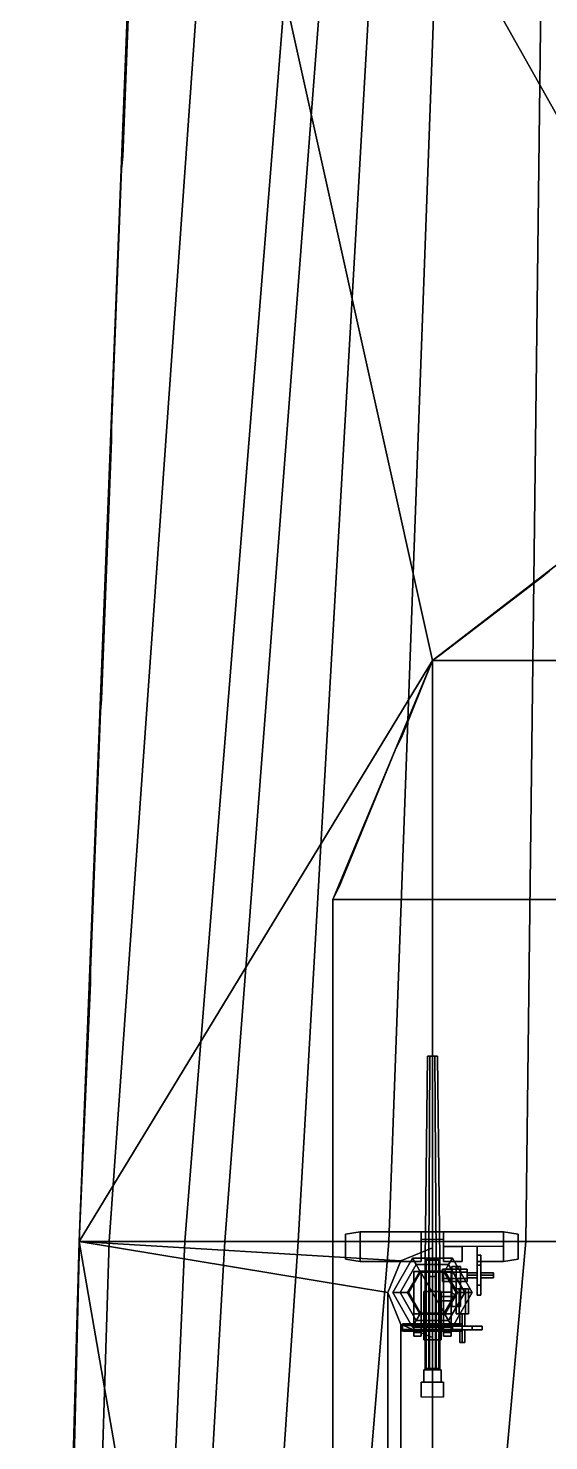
# Model space of a CAD drawing. Header units: millimetres. Extents: x -9 to 9, y -100 to 98.
# Drawn here: x -8.8 to -4.61, y 33.37 to 44.72 of the extents above; entities that cross this region are included whole.
import ezdxf

# ---------------------------------------------------------------- set-up
doc = ezdxf.new("R2010")
doc.units = ezdxf.units.MM
for name, color, linetype in [('gun', 1, 'Continuous'), ('railings', 6, 'Continuous'), ('sleeve', 5, 'Continuous'), ('superstructure', 3, 'Continuous'), ('turret', 2, 'Continuous')]:
    doc.layers.add(name, color=color, linetype=linetype)

msp = doc.modelspace()

# ---------------------------------------------------------------- linework, layer by layer
for points in [[(-7.81, 49.81, 7.23), (-7.1, 49.81, 4.38), (-8.15, 34.97, 4.38), (-8.39, 34.97, 7.23)], [(-7.1, 49.81, 4.38), (-6.35, 49.81, 0.35), (-7.54, 34.97, -1.44), (-8.15, 34.97, 4.38)], [(-6.35, 49.81, 0.35), (-6.08, 49.81, -1.46), (-7.22, 34.97, -2.17), (-7.54, 34.97, -1.44)], [(-6.08, 49.81, -1.46), (-5.78, 49.81, -2.62), (-6.63, 34.97, -3.2), (-7.22, 34.97, -2.17)], [(-5.78, 49.81, -2.62), (-5.36, 49.81, -3.43), (-5.9, 34.97, -3.95), (-6.63, 34.97, -3.2)], [(-5.36, 49.81, -3.43), (-4.62, 49.81, -4.29), (-4.8, 34.97, -4.84), (-5.9, 34.97, -3.95)], [(-4.62, 49.81, -4.29), (-3.75, 49.81, -4.97), (-3.55, 34.97, -5.46), (-4.8, 34.97, -4.84)], [(-8.39, 34.97, 7.23), (-8.15, 34.97, 4.38), (-8.61, 20.15, 4.38), (-8.8, 20.15, 7.23)], [(-8.15, 34.97, 4.38), (-7.54, 34.97, -1.44), (-8.19, 20.15, -1.44), (-8.61, 20.15, 4.38)], [(-7.54, 34.97, -1.44), (-7.22, 34.97, -2.17), (-8.07, 20.15, -2.17), (-8.19, 20.15, -1.44)], [(-7.22, 34.97, -2.17), (-6.63, 34.97, -3.2), (-7.63, 20.15, -3.2), (-8.07, 20.15, -2.17)], [(-6.63, 34.97, -3.2), (-5.9, 34.97, -3.95), (-7.12, 20.15, -3.95), (-7.63, 20.15, -3.2)], [(-5.9, 34.97, -3.95), (-4.8, 34.97, -4.84), (-6.13, 20.15, -4.84), (-7.12, 20.15, -3.95)], [(-4.8, 34.97, -4.84), (-3.55, 34.97, -5.46), (-4.86, 20.15, -5.46), (-6.13, 20.15, -4.84)], [(-3.55, 34.97, -5.46), (-2.43, 34.97, -5.73), (-3.12, 20.15, -5.73), (-4.86, 20.15, -5.46)]]:
    msp.add_3dface(points)
at = {"layer": 'gun'}
for points in [[(-5.59, 36.46, 11.19), (-5.57, 36.46, 11.155), (-5.58, 34.83, 11.138), (-5.61, 34.83, 11.19)], [(-5.57, 36.46, 11.225), (-5.59, 36.46, 11.19), (-5.61, 34.83, 11.19), (-5.58, 34.83, 11.242)], [(-5.51, 36.46, 11.19), (-5.59, 36.46, 11.19), (-5.57, 36.46, 11.225), (-5.53, 36.46, 11.225)], [(-5.53, 36.46, 11.155), (-5.57, 36.46, 11.155), (-5.59, 36.46, 11.19), (-5.51, 36.46, 11.19)], [(-5.57, 36.46, 11.155), (-5.53, 36.46, 11.155), (-5.52, 34.83, 11.138), (-5.58, 34.83, 11.138)], [(-5.53, 36.46, 11.225), (-5.57, 36.46, 11.225), (-5.58, 34.83, 11.242), (-5.52, 34.83, 11.242)], [(-5.53, 36.46, 11.155), (-5.51, 36.46, 11.19), (-5.49, 34.83, 11.19), (-5.52, 34.83, 11.138)], [(-5.51, 36.46, 11.19), (-5.53, 36.46, 11.225), (-5.52, 34.83, 11.242), (-5.49, 34.83, 11.19)], [(-5.58, 34.83, 11.242), (-5.61, 34.83, 11.19), (-5.61, 33.94, 11.19), (-5.58, 33.94, 11.242)], [(-5.61, 34.83, 11.19), (-5.58, 34.83, 11.138), (-5.58, 33.94, 11.138), (-5.61, 33.94, 11.19)], [(-5.52, 34.83, 11.242), (-5.58, 34.83, 11.242), (-5.58, 33.94, 11.242), (-5.52, 33.94, 11.242)], [(-5.58, 34.83, 11.138), (-5.52, 34.83, 11.138), (-5.52, 33.94, 11.138), (-5.58, 33.94, 11.138)], [(-5.49, 34.83, 11.19), (-5.52, 34.83, 11.242), (-5.52, 33.94, 11.242), (-5.49, 33.94, 11.19)], [(-5.52, 34.83, 11.138), (-5.49, 34.83, 11.19), (-5.49, 33.94, 11.19), (-5.52, 33.94, 11.138)], [(-5.58, 34.69, 11.31), (-5.55, 34.69, 11.28), (-5.55, 33.94, 11.28), (-5.58, 33.94, 11.31)], [(-5.55, 34.69, 11.34), (-5.58, 34.69, 11.31), (-5.58, 33.94, 11.31), (-5.55, 33.94, 11.34)], [(-5.58, 34.69, 11.07), (-5.55, 34.69, 11.04), (-5.55, 33.94, 11.04), (-5.58, 33.94, 11.07)], [(-5.55, 34.69, 11.1), (-5.58, 34.69, 11.07), (-5.58, 33.94, 11.07), (-5.55, 33.94, 11.1)], [(-5.55, 34.69, 11.28), (-5.52, 34.69, 11.31), (-5.52, 33.94, 11.31), (-5.55, 33.94, 11.28)], [(-5.52, 34.69, 11.31), (-5.55, 34.69, 11.34), (-5.55, 33.94, 11.34), (-5.52, 33.94, 11.31)], [(-5.55, 34.69, 11.04), (-5.52, 34.69, 11.07), (-5.52, 33.94, 11.07), (-5.55, 33.94, 11.04)], [(-5.52, 34.69, 11.07), (-5.55, 34.69, 11.1), (-5.55, 33.94, 11.1), (-5.52, 33.94, 11.07)], [(-5.62, 33.94, 11.38), (-5.62, 33.84, 11.38), (-5.48, 33.84, 11.38), (-5.48, 33.94, 11.38)], [(-5.48, 33.94, 10.99), (-5.48, 33.84, 10.99), (-5.62, 33.84, 10.99), (-5.62, 33.94, 10.99)], [(-5.48, 33.94, 11.38), (-5.48, 33.94, 10.99), (-5.62, 33.94, 10.99), (-5.62, 33.94, 11.38)], [(-5.62, 33.94, 10.99), (-5.62, 33.84, 10.99), (-5.62, 33.84, 11.38), (-5.62, 33.94, 11.38)], [(-5.48, 33.84, 11.38), (-5.48, 33.84, 10.99), (-5.48, 33.94, 10.99), (-5.48, 33.94, 11.38)], [(-5.46, 33.84, 10.99), (-5.46, 33.72, 10.99), (-5.64, 33.72, 10.99), (-5.64, 33.84, 10.99)], [(-5.46, 33.84, 11.25), (-5.46, 33.84, 10.99), (-5.64, 33.84, 10.99), (-5.64, 33.84, 11.25)], [(-5.64, 33.84, 10.99), (-5.64, 33.72, 10.99), (-5.64, 33.72, 11.25), (-5.64, 33.84, 11.25)], [(-5.62, 33.84, 11.38), (-5.62, 33.84, 11.25), (-5.48, 33.84, 11.25), (-5.48, 33.84, 11.38)], [(-5.46, 33.72, 11.25), (-5.46, 33.72, 10.99), (-5.46, 33.84, 10.99), (-5.46, 33.84, 11.25)]]:
    msp.add_3dface(points, dxfattribs=at)
at = {"layer": 'railings'}
for points in [[(-8.04, 43.69, 8.15), (-7.96, 45.77, 8.15), (-7.96, 45.77, 8.26), (-8.04, 43.69, 8.26)], [(-8.04, 43.69, 8.26), (-7.96, 45.77, 8.26), (-7.96, 45.77, 8.15), (-8.04, 43.69, 8.15)], [(-8.04, 43.69, 7.79), (-7.96, 45.77, 7.79), (-7.96, 45.77, 7.68), (-8.04, 43.69, 7.68)], [(-8.04, 43.69, 7.68), (-7.96, 45.77, 7.68), (-7.96, 45.77, 7.79), (-8.04, 43.69, 7.79)], [(-8.13, 41.51, 8.15), (-8.05, 43.59, 8.15), (-8.05, 43.59, 8.26), (-8.13, 41.51, 8.26)], [(-8.13, 41.51, 8.26), (-8.05, 43.59, 8.26), (-8.05, 43.59, 8.15), (-8.13, 41.51, 8.15)], [(-8.13, 41.51, 7.79), (-8.05, 43.59, 7.79), (-8.05, 43.59, 7.68), (-8.13, 41.51, 7.68)], [(-8.13, 41.51, 7.68), (-8.05, 43.59, 7.68), (-8.05, 43.59, 7.79), (-8.13, 41.51, 7.79)], [(-8.05, 43.59, 7.23), (-8.05, 43.59, 8.26), (-8.04, 43.69, 8.26), (-8.04, 43.69, 7.23)], [(-8.04, 43.69, 7.23), (-8.04, 43.69, 8.26), (-8.05, 43.59, 8.26), (-8.05, 43.59, 7.23)], [(-8.13, 41.51, 7.23), (-8.13, 41.51, 8.26), (-8.13, 41.41, 8.26), (-8.13, 41.41, 7.23)], [(-8.13, 41.41, 7.23), (-8.13, 41.41, 8.26), (-8.13, 41.51, 8.26), (-8.13, 41.51, 7.23)], [(-8.21, 39.33, 8.26), (-8.13, 41.41, 8.26), (-8.13, 41.41, 8.15), (-8.21, 39.33, 8.15)], [(-8.21, 39.33, 8.15), (-8.13, 41.41, 8.15), (-8.13, 41.41, 8.26), (-8.21, 39.33, 8.26)], [(-8.21, 39.33, 7.68), (-8.13, 41.41, 7.68), (-8.13, 41.41, 7.79), (-8.21, 39.33, 7.79)], [(-8.21, 39.33, 7.79), (-8.13, 41.41, 7.79), (-8.13, 41.41, 7.68), (-8.21, 39.33, 7.68)], [(-5.48, 39.69, 10.8), (-4.67, 40.31, 10.8), (-4.67, 40.31, 10.69), (-5.48, 39.69, 10.69)], [(-5.48, 39.69, 10.69), (-4.67, 40.31, 10.69), (-4.67, 40.31, 10.8), (-5.48, 39.69, 10.8)], [(-5.48, 39.69, 10.22), (-4.67, 40.31, 10.22), (-4.67, 40.31, 10.33), (-5.48, 39.69, 10.33)], [(-5.48, 39.69, 10.33), (-4.67, 40.31, 10.33), (-4.67, 40.31, 10.22), (-5.48, 39.69, 10.22)], [(-4.61, 40.36, 9.77), (-4.61, 40.36, 10.8), (-4.67, 40.31, 10.8), (-4.67, 40.31, 9.77)], [(-4.67, 40.31, 9.77), (-4.67, 40.31, 10.8), (-4.61, 40.36, 10.8), (-4.61, 40.36, 9.77)], [(-5.8, 39.02, 10.69), (-5.55, 39.64, 10.69), (-5.55, 39.64, 10.8), (-5.8, 39.02, 10.8)], [(-5.8, 39.02, 10.8), (-5.55, 39.64, 10.8), (-5.55, 39.64, 10.69), (-5.8, 39.02, 10.69)], [(-5.8, 39.02, 10.33), (-5.55, 39.64, 10.33), (-5.55, 39.64, 10.22), (-5.8, 39.02, 10.22)], [(-5.8, 39.02, 10.22), (-5.55, 39.64, 10.22), (-5.55, 39.64, 10.33), (-5.8, 39.02, 10.33)], [(-5.55, 39.64, 9.77), (-5.55, 39.64, 10.8), (-5.48, 39.69, 10.8), (-5.48, 39.69, 9.77)], [(-5.48, 39.69, 9.77), (-5.48, 39.69, 10.8), (-5.55, 39.64, 10.8), (-5.55, 39.64, 9.77)], [(-8.22, 39.23, 7.23), (-8.22, 39.23, 8.26), (-8.21, 39.33, 8.26), (-8.21, 39.33, 7.23)], [(-8.21, 39.33, 7.23), (-8.21, 39.33, 8.26), (-8.22, 39.23, 8.26), (-8.22, 39.23, 7.23)], [(-8.3, 37.15, 8.15), (-8.22, 39.23, 8.15), (-8.22, 39.23, 8.26), (-8.3, 37.15, 8.26)], [(-8.3, 37.15, 8.26), (-8.22, 39.23, 8.26), (-8.22, 39.23, 8.15), (-8.3, 37.15, 8.15)], [(-8.3, 37.15, 7.79), (-8.22, 39.23, 7.79), (-8.22, 39.23, 7.68), (-8.3, 37.15, 7.68)], [(-8.3, 37.15, 7.68), (-8.22, 39.23, 7.68), (-8.22, 39.23, 7.79), (-8.3, 37.15, 7.79)], [(-5.85, 38.92, 9.77), (-5.85, 38.92, 10.8), (-5.8, 39.02, 10.8), (-5.8, 39.02, 9.77)], [(-5.8, 39.02, 9.77), (-5.8, 39.02, 10.8), (-5.85, 38.92, 10.8), (-5.85, 38.92, 9.77)], [(-6.3, 37.82, 10.69), (-5.85, 38.92, 10.69), (-5.85, 38.92, 10.8), (-6.3, 37.82, 10.8)], [(-6.3, 37.82, 10.8), (-5.85, 38.92, 10.8), (-5.85, 38.92, 10.69), (-6.3, 37.82, 10.69)], [(-6.3, 37.82, 10.22), (-5.85, 38.92, 10.22), (-5.85, 38.92, 10.33), (-6.3, 37.82, 10.33)], [(-6.3, 37.82, 10.33), (-5.85, 38.92, 10.33), (-5.85, 38.92, 10.22), (-6.3, 37.82, 10.22)], [(-6.35, 37.72, 9.77), (-6.35, 37.72, 10.8), (-6.3, 37.82, 10.8), (-6.3, 37.82, 9.77)], [(-6.3, 37.82, 9.77), (-6.3, 37.82, 10.8), (-6.35, 37.72, 10.8), (-6.35, 37.72, 9.77)], [(-6.35, 36.62, 10.69), (-6.35, 37.72, 10.69), (-6.35, 37.72, 10.8), (-6.35, 36.62, 10.8)], [(-6.35, 36.62, 10.8), (-6.35, 37.72, 10.8), (-6.35, 37.72, 10.69), (-6.35, 36.62, 10.69)], [(-6.35, 36.62, 10.22), (-6.35, 37.72, 10.22), (-6.35, 37.72, 10.33), (-6.35, 36.62, 10.33)], [(-6.35, 36.62, 10.33), (-6.35, 37.72, 10.33), (-6.35, 37.72, 10.22), (-6.35, 36.62, 10.22)], [(-8.3, 37.15, 7.23), (-8.3, 37.15, 8.26), (-8.3, 37.05, 8.26), (-8.3, 37.05, 7.23)], [(-8.3, 37.05, 7.23), (-8.3, 37.05, 8.26), (-8.3, 37.15, 8.26), (-8.3, 37.15, 7.23)], [(-8.39, 34.97, 8.26), (-8.3, 37.05, 8.26), (-8.3, 37.05, 8.15), (-8.39, 34.97, 8.15)], [(-8.39, 34.97, 8.15), (-8.3, 37.05, 8.15), (-8.3, 37.05, 8.26), (-8.39, 34.97, 8.26)], [(-8.39, 34.97, 7.68), (-8.3, 37.05, 7.68), (-8.3, 37.05, 7.79), (-8.39, 34.97, 7.79)], [(-8.39, 34.97, 7.79), (-8.3, 37.05, 7.79), (-8.3, 37.05, 7.68), (-8.39, 34.97, 7.68)], [(-6.35, 36.62, 9.77), (-6.35, 36.62, 10.8), (-6.35, 36.52, 10.8), (-6.35, 36.52, 9.77)], [(-6.35, 36.52, 9.77), (-6.35, 36.52, 10.8), (-6.35, 36.62, 10.8), (-6.35, 36.62, 9.77)], [(-6.35, 34.21, 10.8), (-6.35, 36.52, 10.8), (-6.35, 36.52, 10.69), (-6.35, 34.21, 10.69)], [(-6.35, 34.21, 10.69), (-6.35, 36.52, 10.69), (-6.35, 36.52, 10.8), (-6.35, 34.21, 10.8)], [(-6.35, 34.21, 10.22), (-6.35, 36.52, 10.22), (-6.35, 36.52, 10.33), (-6.35, 34.21, 10.33)], [(-6.35, 34.21, 10.33), (-6.35, 36.52, 10.33), (-6.35, 36.52, 10.22), (-6.35, 34.21, 10.22)], [(-8.39, 34.97, 7.23), (-8.39, 34.97, 8.26), (-8.39, 34.87, 8.26), (-8.39, 34.87, 7.23)], [(-8.39, 34.87, 7.23), (-8.39, 34.87, 8.26), (-8.39, 34.97, 8.26), (-8.39, 34.97, 7.23)], [(-8.43, 33.22, 8.26), (-8.39, 34.87, 8.26), (-8.39, 34.87, 8.15), (-8.43, 33.22, 8.15)], [(-8.43, 33.22, 8.15), (-8.39, 34.87, 8.15), (-8.39, 34.87, 8.26), (-8.43, 33.22, 8.26)], [(-8.43, 33.22, 7.68), (-8.39, 34.87, 7.68), (-8.39, 34.87, 7.79), (-8.43, 33.22, 7.79)], [(-8.43, 33.22, 7.79), (-8.39, 34.87, 7.79), (-8.39, 34.87, 7.68), (-8.43, 33.22, 7.68)], [(-6.35, 34.11, 9.77), (-6.35, 34.11, 10.8), (-6.35, 34.21, 10.8), (-6.35, 34.21, 9.77)], [(-6.35, 34.21, 9.77), (-6.35, 34.21, 10.8), (-6.35, 34.11, 10.8), (-6.35, 34.11, 9.77)], [(-6.35, 31.8, 10.69), (-6.35, 34.11, 10.69), (-6.35, 34.11, 10.8), (-6.35, 31.8, 10.8)], [(-6.35, 31.8, 10.8), (-6.35, 34.11, 10.8), (-6.35, 34.11, 10.69), (-6.35, 31.8, 10.69)], [(-6.35, 31.8, 10.33), (-6.35, 34.11, 10.33), (-6.35, 34.11, 10.22), (-6.35, 31.8, 10.22)], [(-6.35, 31.8, 10.22), (-6.35, 34.11, 10.22), (-6.35, 34.11, 10.33), (-6.35, 31.8, 10.33)]]:
    msp.add_3dface(points, dxfattribs=at)
at = {"layer": 'sleeve'}
for points in [[(-5.5, 34.82, 11.07), (-5.6, 34.82, 11.07), (-5.575, 34.82, 11.113), (-5.525, 34.82, 11.113)], [(-5.525, 34.82, 11.027), (-5.575, 34.82, 11.027), (-5.6, 34.82, 11.07), (-5.5, 34.82, 11.07)], [(-5.6, 34.82, 11.07), (-5.575, 34.82, 11.027), (-5.575, 33.95, 11.027), (-5.6, 33.95, 11.07)], [(-5.575, 34.82, 11.113), (-5.6, 34.82, 11.07), (-5.6, 33.95, 11.07), (-5.575, 33.95, 11.113)], [(-5.575, 34.82, 11.027), (-5.525, 34.82, 11.027), (-5.525, 33.95, 11.027), (-5.575, 33.95, 11.027)], [(-5.525, 34.82, 11.113), (-5.575, 34.82, 11.113), (-5.575, 33.95, 11.113), (-5.525, 33.95, 11.113)], [(-5.525, 34.82, 11.027), (-5.5, 34.82, 11.07), (-5.5, 33.95, 11.07), (-5.525, 33.95, 11.027)], [(-5.5, 34.82, 11.07), (-5.525, 34.82, 11.113), (-5.525, 33.95, 11.113), (-5.5, 33.95, 11.07)], [(-5.36, 34.77, 11.235), (-5.395, 34.77, 11.2), (-5.395, 34.45, 11.2), (-5.36, 34.45, 11.235)], [(-5.395, 34.77, 11.2), (-5.36, 34.77, 11.165), (-5.36, 34.45, 11.165), (-5.395, 34.45, 11.2)], [(-5.325, 34.77, 11.2), (-5.36, 34.77, 11.165), (-5.395, 34.77, 11.2), (-5.36, 34.77, 11.235)], [(-5.325, 34.77, 11.2), (-5.36, 34.77, 11.235), (-5.36, 34.45, 11.235), (-5.325, 34.45, 11.2)], [(-5.36, 34.77, 11.165), (-5.325, 34.77, 11.2), (-5.325, 34.45, 11.2), (-5.36, 34.45, 11.165)], [(-5.525, 34.73, 11.267), (-5.575, 34.73, 11.267), (-5.6, 34.73, 11.31), (-5.5, 34.73, 11.31)], [(-5.5, 34.73, 11.31), (-5.6, 34.73, 11.31), (-5.575, 34.73, 11.353), (-5.525, 34.73, 11.353)], [(-5.6, 34.73, 11.31), (-5.575, 34.73, 11.267), (-5.575, 33.95, 11.267), (-5.6, 33.95, 11.31)], [(-5.575, 34.73, 11.353), (-5.6, 34.73, 11.31), (-5.6, 33.95, 11.31), (-5.575, 33.95, 11.353)], [(-5.575, 34.73, 11.267), (-5.525, 34.73, 11.267), (-5.525, 33.95, 11.267), (-5.575, 33.95, 11.267)], [(-5.525, 34.73, 11.353), (-5.575, 34.73, 11.353), (-5.575, 33.95, 11.353), (-5.525, 33.95, 11.353)], [(-5.525, 34.73, 11.267), (-5.5, 34.73, 11.31), (-5.5, 33.95, 11.31), (-5.525, 33.95, 11.267)], [(-5.5, 34.73, 11.31), (-5.525, 34.73, 11.353), (-5.525, 33.95, 11.353), (-5.5, 33.95, 11.31)], [(-5.62, 34.57, 11.38), (-5.62, 34.18, 11.38), (-5.48, 34.18, 11.38), (-5.48, 34.57, 11.38)], [(-5.48, 34.57, 10.99), (-5.48, 34.18, 10.99), (-5.62, 34.18, 10.99), (-5.62, 34.57, 10.99)], [(-5.48, 34.57, 11.38), (-5.48, 34.57, 10.99), (-5.62, 34.57, 10.99), (-5.62, 34.57, 11.38)], [(-5.62, 34.57, 10.99), (-5.62, 34.18, 10.99), (-5.62, 34.18, 11.38), (-5.62, 34.57, 11.38)], [(-5.48, 34.18, 11.38), (-5.48, 34.18, 10.99), (-5.48, 34.57, 10.99), (-5.48, 34.57, 11.38)], [(-5.48, 34.565, 11.2), (-5.48, 34.53, 11.235), (-5.36, 34.53, 11.235), (-5.395, 34.565, 11.2)], [(-5.48, 34.53, 11.165), (-5.48, 34.565, 11.2), (-5.395, 34.565, 11.2), (-5.36, 34.53, 11.165)], [(-5.48, 34.53, 11.235), (-5.48, 34.495, 11.2), (-5.395, 34.495, 11.2), (-5.36, 34.53, 11.235)], [(-5.48, 34.495, 11.2), (-5.48, 34.53, 11.165), (-5.36, 34.53, 11.165), (-5.395, 34.495, 11.2)], [(-5.36, 34.45, 11.235), (-5.395, 34.45, 11.2), (-5.36, 34.45, 11.165), (-5.325, 34.45, 11.2)], [(-5.31, 34.295, 11.206), (-5.31, 34.31, 11.18), (-5.79, 34.31, 11.18), (-5.79, 34.295, 11.206)], [(-5.31, 34.31, 11.18), (-5.31, 34.295, 11.154), (-5.79, 34.295, 11.154), (-5.79, 34.31, 11.18)], [(-5.79, 34.265, 11.206), (-5.79, 34.295, 11.206), (-5.79, 34.31, 11.18), (-5.79, 34.25, 11.18)], [(-5.79, 34.25, 11.18), (-5.79, 34.31, 11.18), (-5.79, 34.295, 11.154), (-5.79, 34.265, 11.154)], [(-5.31, 34.265, 11.206), (-5.31, 34.295, 11.206), (-5.79, 34.295, 11.206), (-5.79, 34.265, 11.206)], [(-5.31, 34.295, 11.154), (-5.31, 34.265, 11.154), (-5.79, 34.265, 11.154), (-5.79, 34.295, 11.154)], [(-5.31, 34.295, 11.154), (-5.31, 34.31, 11.18), (-5.31, 34.295, 11.206), (-5.31, 34.265, 11.154)], [(-5.31, 34.265, 11.154), (-5.31, 34.295, 11.206), (-5.31, 34.265, 11.206), (-5.31, 34.25, 11.18)], [(-5.31, 34.25, 11.18), (-5.31, 34.265, 11.206), (-5.79, 34.265, 11.206), (-5.79, 34.25, 11.18)], [(-5.31, 34.265, 11.154), (-5.31, 34.25, 11.18), (-5.79, 34.25, 11.18), (-5.79, 34.265, 11.154)], [(-5.62, 34.18, 11.38), (-5.62, 34.18, 10.99), (-5.48, 34.18, 10.99), (-5.48, 34.18, 11.38)], [(-5.5, 33.95, 11.31), (-5.6, 33.95, 11.31), (-5.575, 33.95, 11.267), (-5.525, 33.95, 11.267)], [(-5.525, 33.95, 11.353), (-5.575, 33.95, 11.353), (-5.6, 33.95, 11.31), (-5.5, 33.95, 11.31)], [(-5.525, 33.95, 11.113), (-5.575, 33.95, 11.113), (-5.6, 33.95, 11.07), (-5.5, 33.95, 11.07)], [(-5.5, 33.95, 11.07), (-5.6, 33.95, 11.07), (-5.575, 33.95, 11.027), (-5.525, 33.95, 11.027)]]:
    msp.add_3dface(points, dxfattribs=at)
at = {"layer": 'superstructure'}
for points in [[(-8.39, 34.97, 7.23), (-8.39, 34.97, 7.23), (-5.55, 39.64, 7.23), (-7.81, 49.81, 7.23)], [(0, 42.99, 7.23), (0, 42.99, 7.23), (7.81, 49.81, 7.23), (-7.81, 49.81, 7.23)], [(-0.888, 42.813, 7.23), (-0.888, 42.813, 7.23), (0, 42.99, 7.23), (-7.81, 49.81, 7.23)], [(-1.64, 42.31, 7.23), (-1.64, 42.31, 7.23), (-0.888, 42.813, 7.23), (-7.81, 49.81, 7.23)], [(-2.143, 41.558, 7.23), (-2.143, 41.558, 7.23), (-1.64, 42.31, 7.23), (-7.81, 49.81, 7.23)], [(-2.155, 41.5, 7.23), (-2.155, 41.5, 7.23), (-2.143, 41.558, 7.23), (-7.81, 49.81, 7.23)], [(-3.13, 41.5, 7.23), (-3.13, 41.5, 7.23), (-2.155, 41.5, 7.23), (-7.81, 49.81, 7.23)], [(-5.55, 39.64, 7.23), (-5.55, 39.64, 7.23), (-3.13, 41.5, 7.23), (-7.81, 49.81, 7.23)], [(-5.55, 39.64, 9.77), (-3.13, 41.5, 9.77), (-3.13, 41.5, 7.23), (-5.55, 39.64, 7.23)], [(-3.13, 41.5, 9.77), (-5.55, 39.64, 9.77), (5.55, 39.64, 9.77), (3.13, 41.5, 9.77)], [(-5.55, 39.64, 7.23), (-8.39, 34.97, 7.23), (-5.805, 34.815, 7.23), (-5.55, 34.92, 7.23)], [(-5.55, 39.64, 9.77), (-6.35, 37.72, 9.77), (6.35, 37.72, 9.77), (5.55, 39.64, 9.77)], [(-5.55, 39.64, 9.72), (-6.35, 37.72, 9.72), (-6.35, 37.72, 9.77), (-5.55, 39.64, 9.77)], [(-5.55, 39.64, 9.72), (-5.55, 37.72, 9.72), (-6.35, 37.72, 9.72), (-5.55, 39.64, 9.72)], [(-5.55, 39.64, 7.23), (-5.55, 34.92, 7.23), (-5.55, 34.92, 9.72), (-5.55, 39.64, 9.72)], [(6.35, 29.25, 9.77), (6.35, 37.72, 9.77), (-6.35, 37.72, 9.77), (-6.35, 29.25, 9.77)], [(-6.35, 37.72, 9.77), (-6.35, 37.72, 9.72), (-6.35, 29.25, 9.72), (-6.35, 29.25, 9.77)], [(-6.35, 29.25, 9.72), (-6.35, 37.72, 9.72), (-5.55, 37.72, 9.72), (-5.55, 29.25, 9.72)], [(-7.126, 27.67, 7.23), (-8.39, 34.97, 7.23), (-8.8, 20.15, 7.23), (-7.37, 26.76, 7.23)], [(-5.805, 34.815, 7.23), (-8.39, 34.97, 7.23), (-5.91, 34.56, 7.23), (-5.805, 34.815, 7.23)], [(-5.91, 34.56, 7.23), (-8.39, 34.97, 7.23), (-7.126, 27.67, 7.23), (-5.91, 31.37, 7.23)], [(-5.55, 34.92, 7.23), (-5.805, 34.815, 7.23), (-5.805, 34.815, 9.72), (-5.55, 34.92, 9.72)], [(-5.805, 34.815, 7.23), (-5.91, 34.56, 7.23), (-5.91, 34.56, 9.72), (-5.805, 34.815, 9.72)], [(-5.91, 34.56, 7.23), (-5.805, 34.305, 7.23), (-5.805, 34.305, 9.72), (-5.91, 34.56, 9.72)], [(-5.805, 34.305, 7.23), (-5.91, 34.56, 7.23), (-5.91, 31.37, 7.23), (-5.805, 31.625, 7.23)], [(-5.805, 34.305, 7.23), (-5.55, 34.2, 7.23), (-5.55, 34.2, 9.72), (-5.805, 34.305, 9.72)], [(-5.55, 34.2, 7.23), (-5.805, 34.305, 7.23), (-5.805, 31.625, 7.23), (-5.55, 31.73, 7.23)], [(-5.55, 34.2, 7.23), (-5.55, 31.73, 7.23), (-5.55, 31.73, 9.72), (-5.55, 34.2, 9.72)]]:
    msp.add_3dface(points, dxfattribs=at)
at = {"layer": 'turret'}
for points in [[(-6.13, 35.05, 10.55), (-6.25, 35.03, 10.64), (-6.25, 34.83, 11.74), (-6.13, 34.81, 11.85)], [(-6.13, 34.81, 11.85), (-6.25, 34.83, 11.74), (-6.25, 35.03, 10.64), (-6.13, 35.05, 10.55)], [(-6.13, 35.05, 10.55), (-5.64, 35.05, 10.55), (-5.64, 34.81, 11.85), (-6.13, 34.81, 11.85)], [(-6.13, 34.81, 11.85), (-5.64, 34.81, 11.85), (-5.64, 35.05, 10.55), (-6.13, 35.05, 10.55)], [(-5.64, 34.989, 10.88), (-5.46, 34.987, 10.88), (-5.46, 35.05, 10.55), (-5.64, 35.05, 10.55)], [(-5.64, 35.05, 10.55), (-5.46, 35.05, 10.55), (-5.46, 34.987, 10.88), (-5.64, 34.989, 10.88)], [(-5.55, 34.73, 10.66), (-5.55, 35.02, 10.66), (-5.55, 35.01, 10.72), (-5.55, 34.73, 10.72)], [(-5.55, 34.73, 10.72), (-5.55, 35.01, 10.72), (-5.55, 35.02, 10.66), (-5.55, 34.73, 10.66)], [(-5.46, 34.93, 11.18), (-4.98, 34.934, 11.18), (-4.98, 35.05, 10.55), (-5.46, 35.05, 10.55)], [(-5.46, 35.05, 10.55), (-4.98, 35.05, 10.55), (-4.98, 34.934, 11.18), (-5.46, 34.93, 11.18)], [(-4.98, 34.81, 11.85), (-4.86, 34.83, 11.74), (-4.86, 35.03, 10.64), (-4.98, 35.05, 10.55)], [(-4.98, 35.05, 10.55), (-4.86, 35.03, 10.64), (-4.86, 34.83, 11.74), (-4.98, 34.81, 11.85)], [(-5.46, 34.93, 11.18), (-5.31, 34.93, 11.18), (-5.31, 34.81, 11.84), (-5.46, 34.81, 11.84)], [(-5.46, 34.81, 11.84), (-5.31, 34.81, 11.84), (-5.31, 34.93, 11.18), (-5.46, 34.93, 11.18)], [(-5.19, 34.93, 11.18), (-4.98, 34.934, 11.18), (-4.98, 34.81, 11.85), (-5.19, 34.81, 11.85)], [(-5.19, 34.81, 11.85), (-4.98, 34.81, 11.85), (-4.98, 34.934, 11.18), (-5.19, 34.93, 11.18)], [(-5.19, 34.54, 10.84), (-5.19, 34.86, 10.84), (-5.19, 34.78, 10.701), (-5.19, 34.62, 10.701)], [(-5.16, 34.86, 10.84), (-5.16, 34.78, 10.701), (-5.19, 34.78, 10.701), (-5.19, 34.86, 10.84)], [(-5.19, 34.62, 10.979), (-5.19, 34.78, 10.979), (-5.19, 34.86, 10.84), (-5.19, 34.54, 10.84)], [(-5.16, 34.78, 10.979), (-5.16, 34.86, 10.84), (-5.19, 34.86, 10.84), (-5.19, 34.78, 10.979)], [(-5.16, 34.62, 10.701), (-5.16, 34.78, 10.701), (-5.16, 34.86, 10.84), (-5.16, 34.54, 10.84)], [(-5.16, 34.54, 10.84), (-5.16, 34.86, 10.84), (-5.16, 34.78, 10.979), (-5.16, 34.62, 10.979)], [(-5.71, 34.837, 9.77), (-5.87, 34.56, 9.77), (-5.87, 34.56, 10.09), (-5.71, 34.837, 10.09)], [(-5.71, 34.837, 10.09), (-5.87, 34.56, 10.09), (-5.81, 34.56, 10.16), (-5.68, 34.785, 10.16)], [(-5.68, 34.785, 10.16), (-5.81, 34.56, 10.16), (-5.74, 34.56, 10.57), (-5.645, 34.725, 10.57)], [(-5.75, 34.56, 10.83), (-5.65, 34.387, 10.83), (-5.45, 34.387, 10.83), (-5.65, 34.733, 10.83)], [(-5.65, 34.733, 10.6), (-5.75, 34.56, 10.6), (-5.75, 34.56, 10.83), (-5.65, 34.733, 10.83)], [(-5.645, 34.725, 10.57), (-5.74, 34.56, 10.57), (-5.75, 34.56, 10.6), (-5.65, 34.733, 10.6)], [(-5.39, 34.837, 9.77), (-5.71, 34.837, 9.77), (-5.71, 34.837, 10.09), (-5.39, 34.837, 10.09)], [(-5.39, 34.837, 10.09), (-5.71, 34.837, 10.09), (-5.68, 34.785, 10.16), (-5.42, 34.785, 10.16)], [(-5.42, 34.785, 10.16), (-5.68, 34.785, 10.16), (-5.645, 34.725, 10.57), (-5.455, 34.725, 10.57)], [(-5.45, 34.733, 10.6), (-5.65, 34.733, 10.6), (-5.65, 34.733, 10.83), (-5.45, 34.733, 10.83)], [(-5.455, 34.725, 10.57), (-5.645, 34.725, 10.57), (-5.65, 34.733, 10.6), (-5.45, 34.733, 10.6)], [(-5.65, 34.733, 10.83), (-5.45, 34.387, 10.83), (-5.35, 34.56, 10.83), (-5.45, 34.733, 10.83)], [(-5.47, 34.65, 10.84), (-5.47, 34.75, 10.84), (-5.47, 34.725, 10.797), (-5.47, 34.675, 10.797)], [(-5.47, 34.675, 10.883), (-5.47, 34.725, 10.883), (-5.47, 34.75, 10.84), (-5.47, 34.65, 10.84)], [(-5.27, 34.75, 10.84), (-5.27, 34.725, 10.797), (-5.47, 34.725, 10.797), (-5.47, 34.75, 10.84)], [(-5.27, 34.725, 10.883), (-5.27, 34.75, 10.84), (-5.47, 34.75, 10.84), (-5.47, 34.725, 10.883)], [(-5.29, 34.56, 10.16), (-5.42, 34.785, 10.16), (-5.455, 34.725, 10.57), (-5.36, 34.56, 10.57)], [(-5.36, 34.56, 10.57), (-5.455, 34.725, 10.57), (-5.45, 34.733, 10.6), (-5.35, 34.56, 10.6)], [(-5.35, 34.56, 10.6), (-5.45, 34.733, 10.6), (-5.45, 34.733, 10.83), (-5.35, 34.56, 10.83)], [(-5.23, 34.56, 10.09), (-5.39, 34.837, 10.09), (-5.42, 34.785, 10.16), (-5.29, 34.56, 10.16)], [(-5.23, 34.56, 9.77), (-5.39, 34.837, 9.77), (-5.39, 34.837, 10.09), (-5.23, 34.56, 10.09)], [(-5.27, 34.675, 10.797), (-5.27, 34.725, 10.797), (-5.27, 34.75, 10.84), (-5.27, 34.65, 10.84)], [(-5.27, 34.65, 10.84), (-5.27, 34.75, 10.84), (-5.27, 34.725, 10.883), (-5.27, 34.675, 10.883)], [(-5.16, 34.78, 10.701), (-5.16, 34.62, 10.701), (-5.19, 34.62, 10.701), (-5.19, 34.78, 10.701)], [(-5.16, 34.62, 10.979), (-5.16, 34.78, 10.979), (-5.19, 34.78, 10.979), (-5.19, 34.62, 10.979)], [(-5.64, 34.73, 10.83), (-5.64, 34.39, 10.83), (-5.7, 34.39, 10.83), (-5.7, 34.73, 10.83)], [(-5.7, 34.73, 10.83), (-5.7, 34.39, 10.83), (-5.7, 34.21, 11.15), (-5.7, 34.31, 11.25)], [(-5.64, 34.31, 11.25), (-5.64, 34.73, 10.83), (-5.7, 34.73, 10.83), (-5.7, 34.31, 11.25)], [(-5.64, 34.21, 11.15), (-5.64, 34.39, 10.83), (-5.64, 34.73, 10.83), (-5.64, 34.31, 11.25)], [(-5.27, 34.725, 10.797), (-5.27, 34.675, 10.797), (-5.47, 34.675, 10.797), (-5.47, 34.725, 10.797)], [(-5.27, 34.675, 10.883), (-5.27, 34.725, 10.883), (-5.47, 34.725, 10.883), (-5.47, 34.675, 10.883)], [(-5.27, 34.675, 10.797), (-5.27, 34.65, 10.84), (-5.47, 34.65, 10.84), (-5.47, 34.675, 10.797)], [(-5.27, 34.65, 10.84), (-5.27, 34.675, 10.883), (-5.47, 34.675, 10.883), (-5.47, 34.65, 10.84)], [(-5.4, 34.73, 10.83), (-5.4, 34.39, 10.83), (-5.46, 34.39, 10.83), (-5.46, 34.73, 10.83)], [(-5.4, 34.31, 11.25), (-5.4, 34.73, 10.83), (-5.46, 34.73, 10.83), (-5.46, 34.31, 11.25)], [(-5.46, 34.73, 10.83), (-5.46, 34.39, 10.83), (-5.46, 34.21, 11.15), (-5.46, 34.31, 11.25)], [(-5.4, 34.21, 11.15), (-5.4, 34.39, 10.83), (-5.4, 34.73, 10.83), (-5.4, 34.31, 11.25)], [(-5.19, 34.72, 10.84), (-5.19, 34.7, 10.82), (-5.27, 34.7, 10.82), (-5.27, 34.72, 10.84)], [(-5.19, 34.7, 10.86), (-5.19, 34.72, 10.84), (-5.27, 34.72, 10.84), (-5.27, 34.7, 10.86)], [(-5.19, 34.7, 10.82), (-5.19, 34.68, 10.84), (-5.27, 34.68, 10.84), (-5.27, 34.7, 10.82)], [(-5.19, 34.68, 10.84), (-5.19, 34.7, 10.86), (-5.27, 34.7, 10.86), (-5.27, 34.68, 10.84)], [(-5.16, 34.62, 10.701), (-5.16, 34.54, 10.84), (-5.19, 34.54, 10.84), (-5.19, 34.62, 10.701)], [(-5.16, 34.54, 10.84), (-5.16, 34.62, 10.979), (-5.19, 34.62, 10.979), (-5.19, 34.54, 10.84)], [(-5.06, 34.72, 10.94), (-5.06, 34.7, 10.92), (-5.16, 34.7, 10.92), (-5.16, 34.72, 10.94)], [(-5.06, 34.7, 10.96), (-5.06, 34.72, 10.94), (-5.16, 34.72, 10.94), (-5.16, 34.7, 10.96)], [(-5.06, 34.7, 10.92), (-5.06, 34.68, 10.94), (-5.16, 34.68, 10.94), (-5.16, 34.7, 10.92)], [(-5.06, 34.68, 10.94), (-5.06, 34.7, 10.96), (-5.16, 34.7, 10.96), (-5.16, 34.68, 10.94)], [(-5.06, 34.68, 10.94), (-5.06, 34.7, 10.92), (-5.06, 34.72, 10.94), (-5.06, 34.7, 10.96)], [(-5.87, 34.56, 9.77), (-5.71, 34.283, 9.77), (-5.71, 34.283, 10.09), (-5.87, 34.56, 10.09)], [(-5.87, 34.56, 10.09), (-5.71, 34.283, 10.09), (-5.68, 34.335, 10.16), (-5.81, 34.56, 10.16)], [(-5.81, 34.56, 10.16), (-5.68, 34.335, 10.16), (-5.645, 34.395, 10.57), (-5.74, 34.56, 10.57)], [(-5.75, 34.56, 10.6), (-5.65, 34.387, 10.6), (-5.65, 34.387, 10.83), (-5.75, 34.56, 10.83)], [(-5.74, 34.56, 10.57), (-5.645, 34.395, 10.57), (-5.65, 34.387, 10.6), (-5.75, 34.56, 10.6)], [(-5.42, 34.335, 10.16), (-5.29, 34.56, 10.16), (-5.36, 34.56, 10.57), (-5.455, 34.395, 10.57)], [(-5.455, 34.395, 10.57), (-5.36, 34.56, 10.57), (-5.35, 34.56, 10.6), (-5.45, 34.387, 10.6)], [(-5.45, 34.387, 10.6), (-5.35, 34.56, 10.6), (-5.35, 34.56, 10.83), (-5.45, 34.387, 10.83)], [(-5.39, 34.283, 10.09), (-5.23, 34.56, 10.09), (-5.29, 34.56, 10.16), (-5.42, 34.335, 10.16)], [(-5.39, 34.283, 9.77), (-5.23, 34.56, 9.77), (-5.23, 34.56, 10.09), (-5.39, 34.283, 10.09)], [(-5.335, 34.59, 10.773), (-5.36, 34.59, 10.73), (-5.36, 34.39, 10.73), (-5.335, 34.39, 10.773)], [(-5.26, 34.59, 10.73), (-5.36, 34.59, 10.73), (-5.335, 34.59, 10.773), (-5.285, 34.59, 10.773)], [(-5.36, 34.59, 10.73), (-5.335, 34.59, 10.687), (-5.335, 34.39, 10.687), (-5.36, 34.39, 10.73)], [(-5.285, 34.59, 10.687), (-5.335, 34.59, 10.687), (-5.36, 34.59, 10.73), (-5.26, 34.59, 10.73)], [(-5.335, 34.59, 10.687), (-5.285, 34.59, 10.687), (-5.285, 34.39, 10.687), (-5.335, 34.39, 10.687)], [(-5.285, 34.59, 10.773), (-5.335, 34.59, 10.773), (-5.335, 34.39, 10.773), (-5.285, 34.39, 10.773)], [(-5.26, 34.59, 10.73), (-5.285, 34.59, 10.773), (-5.285, 34.39, 10.773), (-5.26, 34.39, 10.73)], [(-5.285, 34.59, 10.687), (-5.26, 34.59, 10.73), (-5.26, 34.39, 10.73), (-5.285, 34.39, 10.687)], [(-5.68, 34.335, 10.16), (-5.42, 34.335, 10.16), (-5.455, 34.395, 10.57), (-5.645, 34.395, 10.57)], [(-5.645, 34.395, 10.57), (-5.455, 34.395, 10.57), (-5.45, 34.387, 10.6), (-5.65, 34.387, 10.6)], [(-5.71, 34.283, 10.09), (-5.39, 34.283, 10.09), (-5.42, 34.335, 10.16), (-5.68, 34.335, 10.16)], [(-5.71, 34.283, 9.77), (-5.39, 34.283, 9.77), (-5.39, 34.283, 10.09), (-5.71, 34.283, 10.09)], [(-5.7, 34.21, 11.15), (-5.7, 34.39, 10.83), (-5.64, 34.39, 10.83), (-5.64, 34.21, 11.15)], [(-5.64, 34.24, 11.25), (-5.64, 34.31, 11.25), (-5.7, 34.31, 11.25), (-5.7, 34.24, 11.25)], [(-5.7, 34.31, 11.25), (-5.7, 34.21, 11.15), (-5.7, 34.21, 11.22), (-5.7, 34.24, 11.25)], [(-5.65, 34.387, 10.6), (-5.45, 34.387, 10.6), (-5.45, 34.387, 10.83), (-5.65, 34.387, 10.83)], [(-5.64, 34.21, 11.22), (-5.64, 34.21, 11.15), (-5.64, 34.31, 11.25), (-5.64, 34.24, 11.25)], [(-5.39, 34.29, 10.869), (-5.23, 34.29, 10.869), (-5.15, 34.29, 10.73), (-5.47, 34.29, 10.73)], [(-5.47, 34.26, 10.73), (-5.39, 34.26, 10.869), (-5.39, 34.29, 10.869), (-5.47, 34.29, 10.73)], [(-5.47, 34.29, 10.73), (-5.15, 34.29, 10.73), (-5.23, 34.29, 10.591), (-5.39, 34.29, 10.591)], [(-5.39, 34.26, 10.591), (-5.47, 34.26, 10.73), (-5.47, 34.29, 10.73), (-5.39, 34.29, 10.591)], [(-5.46, 34.21, 11.15), (-5.46, 34.39, 10.83), (-5.4, 34.39, 10.83), (-5.4, 34.21, 11.15)], [(-5.4, 34.24, 11.25), (-5.4, 34.31, 11.25), (-5.46, 34.31, 11.25), (-5.46, 34.24, 11.25)], [(-5.46, 34.31, 11.25), (-5.46, 34.21, 11.15), (-5.46, 34.21, 11.22), (-5.46, 34.24, 11.25)], [(-5.4, 34.21, 11.22), (-5.4, 34.21, 11.15), (-5.4, 34.31, 11.25), (-5.4, 34.24, 11.25)], [(-5.23, 34.26, 10.591), (-5.39, 34.26, 10.591), (-5.39, 34.29, 10.591), (-5.23, 34.29, 10.591)], [(-5.39, 34.26, 10.869), (-5.23, 34.26, 10.869), (-5.23, 34.29, 10.869), (-5.39, 34.29, 10.869)], [(-5.285, 34.39, 10.773), (-5.335, 34.39, 10.773), (-5.36, 34.39, 10.73), (-5.26, 34.39, 10.73)], [(-5.26, 34.39, 10.73), (-5.36, 34.39, 10.73), (-5.335, 34.39, 10.687), (-5.285, 34.39, 10.687)], [(-5.31, 34.29, 10.71), (-5.33, 34.29, 10.73), (-5.33, 34.39, 10.73), (-5.31, 34.39, 10.71)], [(-5.33, 34.29, 10.73), (-5.31, 34.29, 10.75), (-5.31, 34.39, 10.75), (-5.33, 34.39, 10.73)], [(-5.29, 34.29, 10.73), (-5.31, 34.29, 10.71), (-5.31, 34.39, 10.71), (-5.29, 34.39, 10.73)], [(-5.31, 34.29, 10.75), (-5.29, 34.29, 10.73), (-5.29, 34.39, 10.73), (-5.31, 34.39, 10.75)], [(-5.23, 34.26, 10.869), (-5.15, 34.26, 10.73), (-5.15, 34.29, 10.73), (-5.23, 34.29, 10.869)], [(-5.15, 34.26, 10.73), (-5.23, 34.26, 10.591), (-5.23, 34.29, 10.591), (-5.15, 34.29, 10.73)], [(-5.7, 34.24, 11.25), (-5.7, 34.21, 11.22), (-5.64, 34.21, 11.22), (-5.64, 34.24, 11.25)], [(-5.7, 34.21, 11.22), (-5.7, 34.21, 11.15), (-5.64, 34.21, 11.15), (-5.64, 34.21, 11.22)], [(-5.47, 34.26, 10.73), (-5.15, 34.26, 10.73), (-5.23, 34.26, 10.869), (-5.39, 34.26, 10.869)], [(-5.39, 34.26, 10.591), (-5.23, 34.26, 10.591), (-5.15, 34.26, 10.73), (-5.47, 34.26, 10.73)], [(-5.46, 34.24, 11.25), (-5.46, 34.21, 11.22), (-5.4, 34.21, 11.22), (-5.4, 34.24, 11.25)], [(-5.46, 34.21, 11.22), (-5.46, 34.21, 11.15), (-5.4, 34.21, 11.15), (-5.4, 34.21, 11.22)], [(-5.31, 34.16, 10.81), (-5.33, 34.16, 10.83), (-5.33, 34.26, 10.83), (-5.31, 34.26, 10.81)], [(-5.33, 34.16, 10.83), (-5.31, 34.16, 10.85), (-5.31, 34.26, 10.85), (-5.33, 34.26, 10.83)], [(-5.29, 34.16, 10.83), (-5.31, 34.16, 10.81), (-5.31, 34.26, 10.81), (-5.29, 34.26, 10.83)], [(-5.31, 34.16, 10.85), (-5.29, 34.16, 10.83), (-5.29, 34.26, 10.83), (-5.31, 34.26, 10.85)], [(-5.33, 34.16, 10.83), (-5.31, 34.16, 10.81), (-5.29, 34.16, 10.83), (-5.31, 34.16, 10.85)]]:
    msp.add_3dface(points, dxfattribs=at)

doc.saveas('drawing.dxf')
